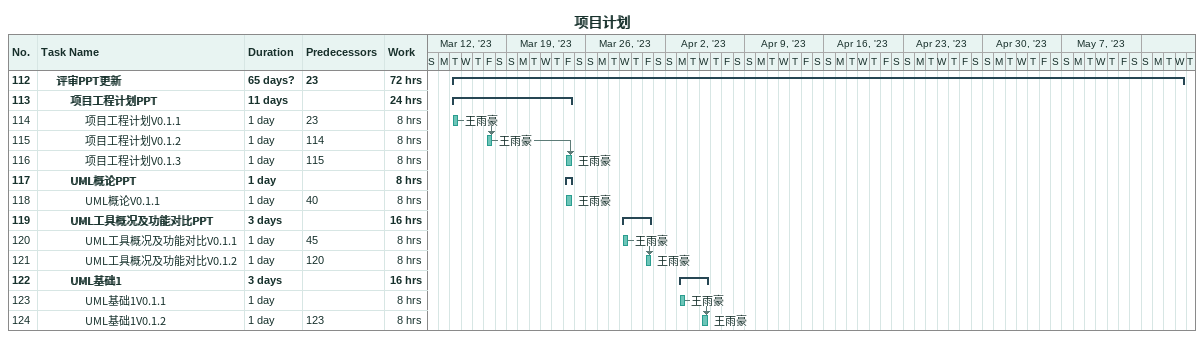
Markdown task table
项目计划

| ID | Level | Task | Duration | Start | Finish | Predecessors | Resources | Work (h) |
|---|---|---|---|---|---|---|---|---|
| 112 | 2 | **评审PPT更新** | 65d? | 2023-03-14 | 2023-05-17 | 23 |  | 72 |
| 113 | 3 | **项目工程计划PPT** | 11d | 2023-03-14 | 2023-03-24 |  |  | 24 |
| 114 | 4 | 项目工程计划V0.1.1 | 1d | 2023-03-14 | 2023-03-14 | 23 | 王雨豪 | 8 |
| 115 | 4 | 项目工程计划V0.1.2 | 1d | 2023-03-17 | 2023-03-17 | 114 | 王雨豪 | 8 |
| 116 | 4 | 项目工程计划V0.1.3 | 1d | 2023-03-24 | 2023-03-24 | 115 | 王雨豪 | 8 |
| 117 | 3 | **UML概论PPT** | 1d | 2023-03-24 | 2023-03-24 |  |  | 8 |
| 118 | 4 | UML概论V0.1.1 | 1d | 2023-03-24 | 2023-03-24 | 40 | 王雨豪 | 8 |
| 119 | 3 | **UML工具概况及功能对比PPT** | 3d | 2023-03-29 | 2023-03-31 |  |  | 16 |
| 120 | 4 | UML工具概况及功能对比V0.1.1 | 1d | 2023-03-29 | 2023-03-29 | 45 | 王雨豪 | 8 |
| 121 | 4 | UML工具概况及功能对比V0.1.2 | 1d | 2023-03-31 | 2023-03-31 | 120 | 王雨豪 | 8 |
| 122 | 3 | **UML基础1** | 3d | 2023-04-03 | 2023-04-05 |  |  | 16 |
| 123 | 4 | UML基础1V0.1.1 | 1d | 2023-04-03 | 2023-04-03 |  | 王雨豪 | 8 |
| 124 | 4 | UML基础1V0.1.2 | 1d | 2023-04-05 | 2023-04-05 | 123 | 王雨豪 | 8 |
